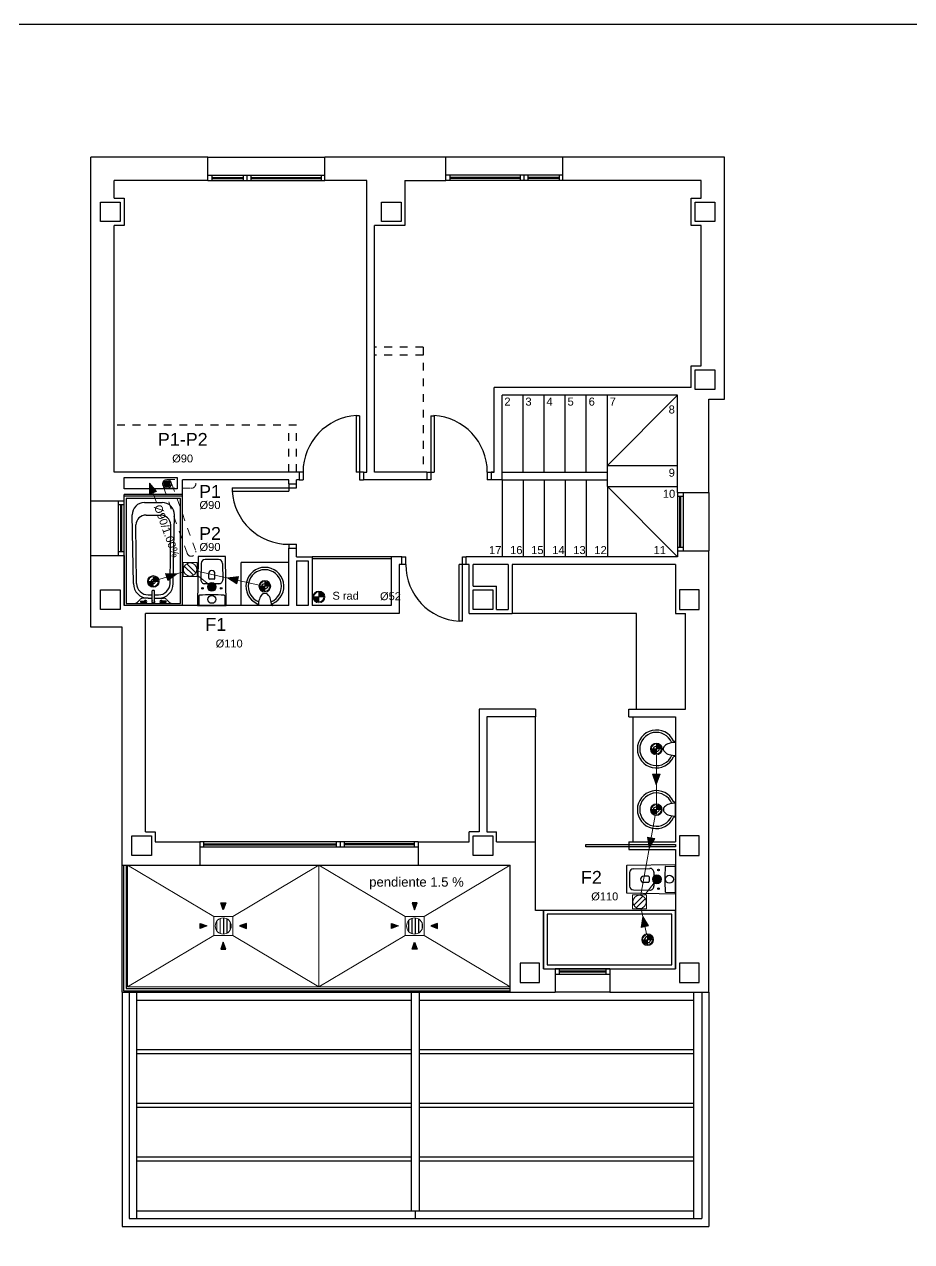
# Model space of a CAD drawing. Header units: millimetres. Extents: x 441156 to 441876, y 4514765 to 4515211.
# Drawn here: x 441305.64 to 441317.02, y 4514954.34 to 4514969.94 of the extents above; entities that cross this region are included whole.
import ezdxf
from ezdxf.enums import TextEntityAlignment as Align

# ---------------------------------------------------------------- set-up
doc = ezdxf.new("R2010")
doc.units = ezdxf.units.MM
for name, pattern in [('CONTINUA', [0]), ('RAYITAS', [0.375, 0.25, -0.125]), ('TRAZO_Y_PUNTO', [1, 0.5, -0.25, 0, -0.25])]:
    doc.linetypes.add(name, pattern=pattern)
doc.layers.add('01_cartela', color=6, linetype='Continuous', plot=False)
for name, color, linetype in [('01_FECALES', 170, 'Continuous'), ('01_mono PRIMERA', 2, 'Continuous'), ('01_proyección', 4, 'RAYITAS'), ('01_puertas', 2, 'Continuous'), ('01_textos', 7, 'Continuous')]:
    doc.layers.add(name, color=color, linetype=linetype)
for name, color, linetype, lineweight in [('INGIN SANEAMIENTO BAJANTE FECALES', 10, 'Continuous', 5), ('INGIN SANEAMIENTO BAJANTE PLUVIALES', 170, 'Continuous', 5), ('INGIN SANEAMIENTO TEXTO ENTERRADO', 7, 'Continuous', 0)]:
    doc.layers.add(name, color=color, linetype=linetype, lineweight=lineweight)
doc.layers.add('INGIN SANEAMIENTO INTERIOR', color=7, linetype='Continuous', lineweight=20, true_color=0x046206)
doc.styles.add('Estilo1', font='swissel.ttf')
doc.styles.add('NIEVES2', font='sanss___.ttf')
doc.linetypes.add('FLE2', pattern='A,1e-05,[1,fle2.shx,S=1,R=0,X=0,Y=0],-1', length=1.00001)
pattern_1 = [(90, (441232.825582, 4514910.086445), (-0.043142653, 9e-18), []), (90, (441232.827277, 4514910.08814), (-0.043142653, 9e-18), []), (90, (441232.82897, 4514910.089834), (-0.043142653, 9e-18), [])]

# ---------------------------------------------------------------- blocks, each defined once
blk = doc.blocks.new('BAJANTE FECALES')
at = {"layer": 'INGIN SANEAMIENTO BAJANTE FECALES', "lineweight": 0}
h = blk.add_hatch(dxfattribs=at)
h.set_pattern_fill('GOST_WOOD', color=256, scale=0.005)
edge = h.paths.add_edge_path(flags=17)
edge.add_arc((57.049, 39.966), 0.0688, 0, 360)
edge = h.paths.add_edge_path()
edge.add_arc((57.049, 39.966), 0.0918, 0, 360)
h = blk.add_hatch(color=256, dxfattribs=at)
h.dxf.hatch_style = 1
edge = h.paths.add_edge_path()
edge.add_arc((57.049, 39.966), 0.0688, 0, 360)
for radius in [0.0918, 0.0688]:
    blk.add_circle((57.049, 39.966), radius, dxfattribs=at)
blk = doc.blocks.new('BOTE_SIFONICO')
at = {"layer": 'INGIN SANEAMIENTO INTERIOR', "ltscale": 0.5}
for p, q in [((-0.062, -0.036), (0.036, 0.062)), ((-0.036, -0.062), (0.062, 0.036))]:
    blk.add_line(p, q, dxfattribs=at)
blk.add_lwpolyline([(-0.075, -0.075), (0.075, -0.075), (0.075, 0.075), (-0.075, 0.075), (-0.075, -0.075)], close=True, dxfattribs=at)
blk.add_circle((0, 0), 0.0712, dxfattribs=at)
blk = doc.blocks.new('SIFON')
at = {"layer": 'INGIN SANEAMIENTO INTERIOR', "linetype": 'Continuous', "lineweight": 0}
h = blk.add_hatch(color=256, dxfattribs=at)
h.dxf.hatch_style = 1
edge = h.paths.add_edge_path()
edge.add_line((1065.928, 523.956), (1065.852, 523.956))
edge.add_arc((1065.928, 523.956), 0.076, 180, 270)
edge.add_line((1065.928, 523.88), (1065.928, 523.956))
edge = h.paths.add_edge_path()
edge.add_line((1065.928, 524.032), (1065.928, 523.956))
edge.add_line((1065.928, 523.956), (1066.004, 523.956))
edge.add_arc((1065.928, 523.956), 0.076, 0, 90)
for points in [[(1065.928, 524.032), (1065.928, 523.88)], [(1065.852, 523.956), (1066.004, 523.956)]]:
    blk.add_lwpolyline(points, dxfattribs=at)
for radius in [0.0891, 0.076]:
    blk.add_circle((1065.928, 523.956), radius, dxfattribs=at)
blk = doc.blocks.new('DLECHA SANEAMIENTO INTERIOR')
at = {"layer": 'INGIN SANEAMIENTO INTERIOR', "lineweight": 0}
h = blk.add_hatch(color=256, dxfattribs=at)
h.dxf.hatch_style = 1
h.paths.add_polyline_path([(1048.429, 522.543), (1048.429, 522.658), (1048.588, 522.6)])
blk.add_lwpolyline([(1048.429, 522.543), (1048.429, 522.658), (1048.588, 522.6), (1048.429, 522.543)], dxfattribs=at)
blk = doc.blocks.new('A$C11D349B9')
at = {"layer": '01_mono PRIMERA', "color": 254}
for p, q in [((1.433, 9.295), (1.433, 13.7)), ((2.933, 13.7, 0), (1.433, 13.7, 0)), ((2.933, 13.4, 0), (2.933, 13.7, 0)), ((2.933, 13.7, 0), (4.433, 13.7, 0)), ((5.983, 13.7, 0), (4.433, 13.7, 0)), ((4.433, 13.4, 0), (4.433, 13.7, 0)), ((5.983, 13.4, 0), (5.983, 13.7, 0)), ((7.483, 13.7, 0), (5.983, 13.7, 0)), ((9.553, 13.7, 0), (7.483, 13.7, 0)), ((7.483, 13.4, 0), (7.483, 13.7, 0)), ((9.553, 10.6), (9.553, 13.7)), ((2.933, 13.47, 0), (4.433, 13.47, 0)), ((2.983, 13.47, 0), (2.983, 13.4, 0)), ((2.983, 13.442, 0), (3.383, 13.442, 0)), ((2.983, 13.428, 0), (3.383, 13.428, 0)), ((3.383, 13.47, 0), (3.383, 13.4, 0)), ((3.433, 13.47, 0), (3.433, 13.4, 0)), ((3.483, 13.47, 0), (3.483, 13.4, 0)), ((3.483, 13.442, 0), (4.383, 13.442, 0)), ((3.483, 13.428, 0), (4.383, 13.428, 0)), ((4.383, 13.47, 0), (4.383, 13.4, 0)), ((7.483, 13.47, 0), (5.983, 13.47, 0)), ((6.033, 13.47, 0), (6.033, 13.4, 0)), ((6.933, 13.442, 0), (6.033, 13.442, 0)), ((6.933, 13.428, 0), (6.033, 13.428, 0)), ((6.933, 13.47, 0), (6.933, 13.4, 0)), ((6.983, 13.47, 0), (6.983, 13.4, 0)), ((7.033, 13.47, 0), (7.033, 13.4, 0)), ((7.433, 13.442, 0), (7.033, 13.442, 0)), ((7.433, 13.428, 0), (7.033, 13.428, 0)), ((7.433, 13.47, 0), (7.433, 13.4, 0)), ((1.733, 13.175), (1.733, 13.4)), ((2.933, 13.4, 0), (1.733, 13.4, 0)), ((2.933, 13.4, 0), (4.433, 13.4, 0)), ((4.968, 13.4, 0), (4.433, 13.4, 0)), ((4.968, 9.665), (4.968, 13.4)), ((5.458, 13.4, 0), (5.983, 13.4, 0)), ((7.483, 13.4, 0), (5.983, 13.4, 0)), ((9.253, 13.4, 0), (7.483, 13.4, 0)), ((9.253, 13.175), (9.253, 13.4)), ((1.733, 9.665), (1.733, 12.825)), ((5.068, 9.665), (5.068, 12.825)), ((9.253, 11.025), (9.253, 12.825)), ((9.128, 10.75), (6.603, 10.75)), ((6.603, 9.665), (6.603, 10.75)), ((8.953, 10.65), (6.703, 10.65)), ((6.703, 9.565), (6.703, 10.65)), ((6.973, 9.665), (6.973, 10.65)), ((7.243, 9.665), (7.243, 10.65)), ((7.513, 9.665), (7.513, 10.65)), ((7.783, 9.665), (7.783, 10.65)), ((8.053, 9.75), (8.053, 10.65)), ((8.053, 9.75), (8.953, 10.65)), ((8.953, 9.405), (8.953, 10.65)), ((9.353, 9.405), (9.353, 10.6)), ((9.353, 10.6, 0), (9.553, 10.6, 0)), ((4.877, 10.388), (4.835, 10.388)), ((4.835, 10.388), (4.835, 9.665)), ((4.877, 10.388), (4.877, 9.565)), ((5.789, 10.388), (5.831, 10.388)), ((5.789, 10.388), (5.789, 9.565)), ((5.831, 10.388), (5.831, 9.665)), ((8.053, 9.75), (8.953, 9.75)), ((8.053, 9.48), (8.053, 9.75)), ((4.102, 9.665), (1.733, 9.665)), ((3.968, 9.565), (2.608, 9.565, 0)), ((2.608, 9.38, 0), (2.608, 9.565, 0)), ((3.968, 9.515), (3.968, 9.565)), ((3.968, 9.515), (3.968, 9.423)), ((3.968, 9.515), (4.068, 9.515)), ((4.102, 9.565), (4.068, 9.565)), ((4.068, 9.515), (4.068, 9.565)), ((4.068, 9.465), (4.068, 9.515)), ((4.152, 9.665), (4.102, 9.665)), ((4.102, 9.665), (4.102, 9.565)), ((4.102, 9.565), (4.152, 9.565)), ((4.152, 9.665), (4.152, 9.565)), ((4.927, 9.665), (4.835, 9.665)), ((4.877, 9.565), (4.927, 9.565)), ((4.927, 9.665), (4.927, 9.565)), ((4.927, 9.665), (4.968, 9.665)), ((5.739, 9.565), (4.927, 9.565)), ((5.739, 9.665), (5.068, 9.665)), ((5.739, 9.665), (5.831, 9.665)), ((5.739, 9.665), (5.739, 9.565)), ((5.789, 9.565), (5.739, 9.565)), ((6.514, 9.665), (6.564, 9.665)), ((6.514, 9.665), (6.514, 9.565)), ((6.564, 9.565), (6.514, 9.565)), ((6.603, 9.665), (6.564, 9.665)), ((6.564, 9.665), (6.603, 9.665)), ((6.564, 9.665), (6.564, 9.565)), ((6.703, 9.565), (6.564, 9.565)), ((6.703, 9.665), (8.053, 9.665)), ((6.703, 9.565), (6.703, 8.58)), ((6.703, 9.565), (8.053, 9.565)), ((6.973, 9.565), (6.973, 8.58)), ((7.243, 9.565), (7.243, 8.58)), ((7.513, 9.565), (7.513, 8.58)), ((7.783, 9.565), (7.783, 8.58)), ((2.608, 9.38, 0), (1.858, 9.38, 0)), ((1.858, 9.295), (1.858, 9.38, 0)), ((2.608, 9.355), (2.608, 9.38, 0)), ((3.244, 9.465), (3.244, 9.423)), ((3.244, 9.465), (4.068, 9.465)), ((3.244, 9.423), (3.968, 9.423)), ((8.053, 9.48), (8.953, 9.48)), ((8.053, 9.48), (8.053, 8.58)), ((8.053, 9.48), (8.953, 8.58)), ((8.953, 9.405), (8.953, 8.655)), ((8.953, 9.405), (9.353, 9.405)), ((9.023, 9.405), (9.023, 8.655)), ((9.353, 9.405), (9.353, 8.655)), ((1.858, 9.295, 0), (1.433, 9.295)), ((1.433, 8.595), (1.433, 9.295)), ((1.788, 8.595), (1.788, 9.295)), ((1.858, 9.245), (1.788, 9.245)), ((1.816, 8.645), (1.816, 9.245)), ((1.83, 8.645), (1.83, 9.245)), ((1.858, 7.955), (1.858, 9.355)), ((2.608, 9.355), (1.858, 9.355)), ((1.858, 8.595), (1.858, 9.295)), ((2.582, 9.329), (1.884, 9.329)), ((1.884, 9.329), (1.884, 7.981)), ((2.118, 9.275), (2.348, 9.275)), ((2.582, 7.981), (2.582, 9.329)), ((2.608, 7.955), (2.608, 9.355)), ((8.953, 9.355), (9.023, 9.355)), ((8.981, 8.705), (8.981, 9.355)), ((8.995, 8.705), (8.995, 9.355)), ((1.977, 8.237), (1.963, 9.116)), ((2.143, 9.115), (2.323, 9.115)), ((2.489, 8.237), (2.503, 9.116)), ((2.019, 8.237), (2.007, 8.989)), ((2.447, 8.237), (2.459, 8.989)), ((3.968, 8.74), (3.968, 8.69)), ((3.968, 8.74), (4.068, 8.74)), ((4.068, 8.69), (4.068, 8.74)), ((1.433, 7.68), (1.433, 8.595)), ((1.433, 8.595), (1.858, 8.595)), ((1.858, 8.645), (1.788, 8.645)), ((1.858, 8.595), (1.858, 7.955)), ((3.968, 7.955), (3.968, 8.69)), ((3.968, 8.69), (4.068, 8.69)), ((4.068, 8.58), (4.068, 8.69)), ((4.068, 8.58), (4.268, 8.58)), ((5.283, 8.58, 0), (4.268, 8.58)), ((4.268, 8.58), (4.268, 7.955)), ((5.419, 8.58), (5.283, 8.58)), ((5.283, 8.58, 0), (5.283, 7.955, 0)), ((5.419, 8.58), (5.469, 8.58)), ((5.419, 8.48), (5.419, 8.58)), ((5.469, 8.48), (5.469, 8.58)), ((6.194, 7.756), (6.194, 8.58)), ((6.194, 8.58), (6.244, 8.58)), ((8.953, 8.58), (6.244, 8.58)), ((6.244, 8.48), (6.244, 8.58)), ((8.953, 8.705), (9.023, 8.705)), ((8.953, 8.655), (9.353, 8.655)), ((8.953, 8.655), (8.953, 8.58)), ((9.353, 3), (9.353, 8.655)), ((2.847, 8.495, 0), (2.843, 8.285, 0)), ((3.069, 8.545, 0), (2.897, 8.545, 0)), ((3.119, 8.495, 0), (3.123, 8.285, 0)), ((3.968, 8.505), (3.358, 8.505, 0)), ((3.358, 7.955, 0), (3.358, 8.505, 0)), ((4.068, 8.53), (4.068, 7.955)), ((4.068, 8.53), (4.068, 7.955)), ((4.068, 8.53), (4.218, 8.53)), ((4.218, 8.53), (4.218, 7.955)), ((5.283, 8.555, 0), (4.268, 8.555)), ((5.419, 8.48), (5.383, 8.48)), ((5.383, 8.48, 0), (5.383, 7.855, 0)), ((5.469, 8.48), (5.419, 8.48)), ((6.244, 8.48), (6.153, 8.48)), ((6.153, 7.756), (6.153, 8.48)), ((6.283, 8.48), (6.244, 8.48)), ((6.283, 8.48), (6.244, 8.48)), ((6.283, 7.855), (6.283, 8.48)), ((6.333, 8.205), (6.333, 8.48)), ((6.783, 8.48), (6.333, 8.48)), ((6.783, 8.48), (6.783, 7.905)), ((8.928, 8.48), (6.833, 8.48)), ((6.833, 8.48), (6.833, 7.855)), ((2.943, 8.305, 0), (2.943, 8.365, 0)), ((3.013, 8.295, 0), (2.953, 8.295, 0)), ((3.023, 8.305, 0), (3.023, 8.365, 0)), ((2.22, 8.005), (2.22, 8.142)), ((2.246, 8.142), (2.246, 8.005)), ((3.073, 8.235, 0), (2.893, 8.235, 0)), ((3.648, 8.111, 0), (3.678, 8.112, 0)), ((6.333, 8.205), (6.633, 8.205)), ((6.633, 7.905), (6.633, 8.205)), ((3.968, 7.955, 0), (1.858, 7.955, 0)), ((2.608, 7.955), (1.858, 7.955)), ((1.884, 7.981), (2.582, 7.981)), ((2.066, 8.035), (2.027, 7.995)), ((2.067, 8.012), (2.133, 8.012)), ((2.067, 8.012), (2.067, 7.997)), ((2.067, 7.997), (2.133, 7.997)), ((2.167, 8.05), (2.102, 8.05)), ((2.167, 8.092), (2.22, 8.092)), ((2.167, 8.05), (2.22, 8.05)), ((2.246, 8.092), (2.299, 8.092)), ((2.246, 8.05), (2.299, 8.05)), ((2.299, 8.05), (2.364, 8.05)), ((2.399, 8.012), (2.333, 8.012)), ((2.333, 7.997), (2.399, 7.997)), ((2.399, 7.997), (2.399, 8.012)), ((2.4, 8.035), (2.439, 7.995)), ((2.817, 8.082, 0), (2.815, 7.955, 0)), ((3.149, 8.082, 0), (3.151, 7.955, 0)), ((3.566, 7.957, 0), (3.567, 7.972, 0)), ((3.757, 7.955, 0), (3.569, 7.955, 0)), ((3.76, 7.957, 0), (3.759, 7.972, 0)), ((4.218, 7.955), (4.068, 7.955)), ((5.283, 7.955), (4.268, 7.955)), ((2.133, 5.055), (2.133, 7.855)), ((5.383, 7.855, 0), (2.133, 7.855, 0)), ((6.283, 7.855), (6.833, 7.855)), ((6.633, 7.905), (6.783, 7.905)), ((8.428, 7.855), (6.833, 7.855)), ((8.428, 6.63), (8.428, 7.855)), ((8.928, 7.855, 0), (9.053, 7.855, 0)), ((9.053, 6.63), (9.053, 7.855)), ((1.833, 7.68), (1.433, 7.68)), ((1.833, 4.63), (1.833, 7.68)), ((6.194, 7.756), (6.153, 7.756)), ((6.408, 6.63), (6.408, 5.055)), ((7.133, 6.63, 0), (6.408, 6.63)), ((7.133, 6.63, 0), (7.133, 6.53, 0)), ((8.328, 6.63, 0), (9.053, 6.63, 0)), ((8.328, 6.53, 0), (8.328, 6.63, 0)), ((6.508, 6.53), (6.508, 5.055)), ((7.133, 6.53, 0), (6.508, 6.53, 0)), ((7.133, 6.53, 0), (6.508, 6.53, 0)), ((7.133, 4.93, 0), (7.133, 6.53, 0)), ((8.328, 6.53, 0), (8.928, 6.53, 0)), ((8.378, 6.53, 0), (8.378, 4.93, 0)), ((8.928, 6.53, 0), (8.928, 4.93, 0)), ((8.771, 6.103, 0), (8.771, 6.134, 0)), ((8.926, 6.215, 0), (8.911, 6.214, 0)), ((8.928, 6.212, 0), (8.928, 6.024, 0)), ((8.926, 6.022, 0), (8.911, 6.023, 0)), ((8.771, 5.356, 0), (8.771, 5.326, 0)), ((8.926, 5.438, 0), (8.911, 5.437, 0)), ((8.928, 5.247, 0), (8.928, 5.435, 0)), ((8.926, 5.244, 0), (8.911, 5.245, 0)), ((6.408, 5.055), (6.283, 5.055)), ((6.283, 4.93, 0), (6.283, 5.055, 0)), ((6.358, 5.055), (6.358, 5.055)), ((6.508, 5.055), (6.633, 5.055)), ((6.558, 5.055), (6.558, 5.055)), ((6.633, 4.93, 0), (6.633, 5.055, 0)), ((2.258, 4.93), (2.828, 4.93, 0)), ((2.828, 4.93), (2.828, 4.63)), ((5.628, 4.93, 0), (2.828, 4.93)), ((5.628, 4.86, 0), (2.828, 4.86)), ((2.878, 4.93), (2.878, 4.86)), ((2.878, 4.902, 0), (4.578, 4.902, 0)), ((2.878, 4.888, 0), (4.578, 4.888, 0)), ((4.578, 4.93, 0), (4.578, 4.86, 0)), ((4.628, 4.93, 0), (4.628, 4.86, 0)), ((4.678, 4.93, 0), (4.678, 4.86, 0)), ((5.578, 4.902, 0), (4.678, 4.902, 0)), ((5.578, 4.888, 0), (4.678, 4.888, 0)), ((5.578, 4.93, 0), (5.578, 4.86, 0)), ((5.628, 4.93, 0), (6.283, 4.93, 0)), ((5.628, 4.93, 0), (5.628, 4.63, 0)), ((6.633, 4.93, 0), (7.133, 4.93, 0)), ((7.133, 4.05, 0), (7.133, 4.93, 0)), ((8.328, 4.93, 0), (8.928, 4.93)), ((8.328, 4.93, 0), (8.328, 4.894, 0)), ((8.328, 4.894, 0), (8.328, 4.866, 0)), ((8.328, 4.866, 0), (8.328, 4.83, 0)), ((8.328, 4.83, 0), (8.928, 4.83)), ((8.928, 4.83, 0), (8.928, 3.3, 0)), ((1.833, 4.63), (2.828, 4.63)), ((1.833, 3), (1.833, 4.63)), ((1.853, 4.63), (1.853, 3.02)), ((1.883, 4.63), (1.883, 3.05)), ((2.828, 4.63), (5.628, 4.63, 0)), ((5.628, 4.63), (6.808, 4.63)), ((6.808, 3), (6.808, 4.63)), ((8.338, 4.534, 0), (8.338, 4.362, 0)), ((8.387, 4.584, 0), (8.597, 4.588, 0)), ((8.648, 4.538, 0), (8.648, 4.358, 0)), ((8.801, 4.614, 0), (8.928, 4.616, 0)), ((8.578, 4.488, 0), (8.518, 4.488, 0)), ((8.578, 4.408, 0), (8.518, 4.408, 0)), ((8.588, 4.478, 0), (8.588, 4.418, 0)), ((8.387, 4.312, 0), (8.597, 4.308, 0)), ((8.801, 4.282, 0), (8.928, 4.28, 0)), ((7.233, 3.3), (7.383, 3.3)), ((8.083, 3.3, 0), (7.383, 3.3, 0)), ((7.383, 3.3, 0), (7.383, 3, 0)), ((7.433, 3.3, 0), (7.433, 3.23, 0)), ((8.033, 3.3, 0), (8.033, 3.23, 0)), ((8.083, 3.3), (8.928, 3.3)), ((8.083, 3.3, 0), (8.083, 3, 0)), ((8.083, 3.23, 0), (7.383, 3.23, 0)), ((8.033, 3.272, 0), (7.433, 3.272, 0)), ((8.033, 3.258, 0), (7.433, 3.258, 0)), ((1.833, 3), (6.808, 3)), ((1.833, 3), (1.833, 0)), ((1.853, 3.02), (6.808, 3.02)), ((1.883, 3.05), (6.808, 3.05)), ((1.923, 3), (1.923, 0.1)), ((2.023, 0.1), (2.023, 3)), ((5.543, 0.2, 0), (5.543, 3, 0)), ((5.643, 0.2, 0), (5.643, 3, 0)), ((6.808, 3), (7.383, 3)), ((8.083, 3, 0), (7.383, 3, 0)), ((8.083, 3), (9.353, 3, 0)), ((9.163, 0.1, 0), (9.163, 3, 0)), ((9.263, 3, 0), (9.263, 0.1, 0)), ((9.353, 3, 0), (9.353, 0, 0)), ((2.023, 2.9, 0), (5.543, 2.9, 0)), ((5.643, 2.9, 0), (9.163, 2.9, 0)), ((5.543, 2.262, 0), (2.023, 2.262, 0)), ((5.543, 2.212, 0), (2.023, 2.212, 0)), ((9.163, 2.262, 0), (5.643, 2.262, 0)), ((9.163, 2.212, 0), (5.643, 2.212, 0)), ((5.543, 1.575, 0), (2.023, 1.575, 0)), ((9.163, 1.575, 0), (5.643, 1.575, 0)), ((5.543, 1.525, 0), (2.023, 1.525, 0)), ((9.163, 1.525, 0), (5.643, 1.525, 0)), ((5.543, 0.887, 0), (2.023, 0.887, 0)), ((5.543, 0.837, 0), (2.023, 0.837, 0)), ((9.163, 0.887, 0), (5.643, 0.887, 0)), ((9.163, 0.837, 0), (5.643, 0.837, 0)), ((2.023, 0.2, 0), (9.163, 0.2, 0)), ((5.593, 0.1, 0), (5.593, 0.2, 0)), ((5.593, 0.1, 0), (5.593, 0.2, 0)), ((1.923, 0.1, 0), (9.263, 0.1, 0)), ((1.833, 0, 0), (9.353, 0, 0))]:
    blk.add_line(p, q, dxfattribs=at)
for points in [[(5.458, 13.4), (5.458, 12.825)], [(1.733, 13.175), (1.858, 13.175), (1.858, 12.825)], [(9.253, 12.825), (9.128, 12.825), (9.128, 13.175)], [(9.128, 13.175), (9.253, 13.175)], [(1.858, 12.825), (1.733, 12.825)], [(5.458, 12.825), (5.068, 12.825)], [(9.128, 10.75), (9.128, 11.025)], [(9.128, 11.025), (9.253, 11.025)], [(8.928, 8.48), (8.928, 7.855)], [(2.133, 5.055), (2.258, 5.055), (2.258, 4.93)], [(7.233, 3.3), (7.233, 4.05), (7.133, 4.05)]]:
    blk.add_lwpolyline(points, dxfattribs=at)
for points in [[(1.808, 12.875), (1.558, 12.875), (1.558, 13.125), (1.808, 13.125), (1.808, 12.875)], [(5.408, 12.875), (5.158, 12.875), (5.158, 13.125), (5.408, 13.125), (5.408, 12.875)], [(9.178, 13.125), (9.428, 13.125), (9.428, 12.875), (9.178, 12.875), (9.178, 13.125)], [(9.178, 10.975), (9.428, 10.975), (9.428, 10.725), (9.178, 10.725), (9.178, 10.975)], [(2.538, 9.45), (1.858, 9.45), (1.858, 9.595), (2.538, 9.595)], [(1.808, 7.905), (1.558, 7.905), (1.558, 8.155), (1.808, 8.155), (1.808, 7.905)], [(6.583, 7.905), (6.333, 7.905), (6.333, 8.155), (6.583, 8.155), (6.583, 7.905)], [(8.978, 7.905), (9.228, 7.905), (9.228, 8.155), (8.978, 8.155), (8.978, 7.905)], [(2.208, 4.755), (1.958, 4.755), (1.958, 5.005), (2.208, 5.005), (2.208, 4.755)], [(6.583, 4.755), (6.333, 4.755), (6.333, 5.005), (6.583, 5.005), (6.583, 4.755)], [(8.978, 4.755), (9.228, 4.755), (9.228, 5.005), (8.978, 5.005), (8.978, 4.755)], [(8.928, 4.05), (7.233, 4.05), (7.233, 3.3), (8.928, 3.3)], [(8.878, 4), (7.283, 4), (7.283, 3.35), (8.878, 3.35)], [(6.933, 3.125), (7.183, 3.125), (7.183, 3.375), (6.933, 3.375), (6.933, 3.125)], [(8.978, 3.125), (9.228, 3.125), (9.228, 3.375), (8.978, 3.375), (8.978, 3.125)]]:
    blk.add_lwpolyline(points, close=True, dxfattribs=at)
at = {"layer": '01_mono PRIMERA', "color": 254, "elevation": 0, "flags": 128}
for points in [[(3.164, 7.955, 0.414214), (3.168, 7.959), (3.168, 7.96), (3.158, 8.58, 0.436396), (3.154, 8.585), (2.812, 8.585, 0.436396), (2.808, 8.58), (2.798, 7.96), (2.798, 7.959, 0.414214), (2.802, 7.955)], [(8.928, 4.629, 0.414214), (8.924, 4.633), (8.923, 4.633), (8.302, 4.623, 0.436396), (8.298, 4.619), (8.298, 4.277, 0.436396), (8.302, 4.273), (8.923, 4.263), (8.924, 4.263, 0.414214), (8.928, 4.267)]]:
    blk.add_lwpolyline(points, format="xyb", close=True, dxfattribs=at)
at = {"layer": '01_mono PRIMERA', "color": 254, "elevation": 0}
blk.add_lwpolyline([(7.778, 4.894), (8.928, 4.894), (8.928, 4.866), (7.778, 4.866)], close=True, dxfattribs=at)
at = {"layer": '01_mono PRIMERA', "color": 254}
for centre, radius in [((2.233, 8.265), 0.0275), ((2.863, 8.175, 0), 0.01), ((3.103, 8.175, 0), 0.01), ((3.663, 8.202, 0), 0.036), ((2.983, 8.035, 0), 0.051), ((8.68, 6.118, 0), 0.036), ((8.68, 5.341, 0), 0.036), ((8.708, 4.568, 0), 0.01), ((8.848, 4.448, 0), 0.051), ((8.708, 4.328, 0), 0.01)]:
    blk.add_circle(centre, radius, dxfattribs=at)
for centre, radius, start, end in [((4.877, 9.665), 0.725, 93.2758, 180), ((5.789, 9.665), 0.725, 0, 86.7242), ((3.968, 9.465), 0.725, 183.2758, 270), ((2.117, 9.121), 0.154, 89.317, 181.6763), ((2.349, 9.121), 0.154, 358.3237, 90.683), ((2.139, 8.982), 0.132, 88.598, 177.0747), ((2.327, 8.982), 0.132, 2.9253, 91.402), ((2.897, 8.495, 0), 0.05, 90, 179.076), ((3.069, 8.495, 0), 0.05, 0.924, 90), ((3.663, 8.202, 0), 0.243, 294.8749, 245.1251), ((6.194, 8.48), 0.725, 180, 266.7242), ((2.893, 8.285, 0), 0.05, 179.076, 270), ((2.983, 8.365, 0), 0.04, 0, 180), ((2.953, 8.305, 0), 0.01, 180, 270), ((3.013, 8.305, 0), 0.01, 270, 0), ((3.073, 8.285, 0), 0.05, 270, 0.924), ((3.663, 8.202, 0), 0.213, 292.0656, 248.0564), ((2.167, 8.24), 0.19, 180.9132, 270), ((2.167, 8.24), 0.148, 180.8545, 270), ((2.299, 8.24), 0.148, 270, 359.079), ((2.299, 8.24), 0.19, 270, 359.0249), ((3.663, 8.064, 0), 0.0498, 107.9532, 134.3044), ((3.663, 8.064, 0), 0.0498, 45.6956, 72.5904), ((1.991, 8.031), 0.05, 270, 314.9968), ((2.102, 8), 0.05, 90, 135), ((2.133, 8.005), 0.017, 206.179, 153.821), ((2.133, 8.005), 0.0075, 270, 90), ((2.233, 8.005), 0.019, 133.1736, 46.8264), ((2.233, 8.005), 0.013, 180, 0), ((2.333, 8.005), 0.017, 26.179, 333.821), ((2.333, 8.005), 0.0075, 90, 270), ((2.364, 8), 0.05, 45.1537, 90), ((2.475, 8.031), 0.05, 224.9908, 270), ((2.824, 8.081, 0), 0.007, 93.0641, 179.076), ((2.983, 5.11, 0), 2.982, 86.9359, 93.0641), ((3.142, 8.081, 0), 0.007, 0.924, 86.9359), ((3.554, 7.971, 0), 0.0128, 3.786, 59.4709), ((3.569, 7.957, 0), 0.0027, 186.6841, 270), ((3.859, 7.958, 0), 0.279, 163.1835, 180.617), ((3.729, 7.997, 0), 0.143, 134.3044, 163.1835), ((3.598, 7.997, 0), 0.143, 16.8165, 45.6956), ((3.468, 7.958, 0), 0.279, 359.383, 16.8165), ((3.757, 7.957, 0), 0.0027, 270, 353.3159), ((3.772, 7.971, 0), 0.0128, 120.5291, 176.214), ((8.68, 6.118, 0), 0.243, 24.8749, 335.1251), ((8.68, 6.118, 0), 0.213, 22.0656, 338.0564), ((8.819, 6.119, 0), 0.0498, 135.6956, 162.5904), ((8.819, 6.119, 0), 0.0498, 197.9532, 224.3044), ((8.886, 6.053, 0), 0.143, 106.8165, 135.6956), ((8.886, 6.184, 0), 0.143, 224.3044, 253.1835), ((8.925, 5.923, 0), 0.279, 89.383, 106.8165), ((8.912, 6.227, 0), 0.0128, 210.5291, 266.214), ((8.925, 6.212, 0), 0.0027, 0, 83.3159), ((8.925, 6.314, 0), 0.279, 253.1835, 270.617), ((8.912, 6.01, 0), 0.0128, 93.786, 149.4709), ((8.925, 6.024, 0), 0.0027, 276.6841, 0), ((8.68, 5.341, 0), 0.243, 24.8749, 335.1251), ((8.68, 5.341, 0), 0.213, 21.9436, 337.9344), ((8.819, 5.341, 0), 0.0498, 135.6956, 162.0468), ((8.819, 5.341, 0), 0.0498, 197.4096, 224.3044), ((8.886, 5.275, 0), 0.143, 106.8165, 135.6956), ((8.886, 5.406, 0), 0.143, 224.3044, 253.1835), ((8.925, 5.145, 0), 0.279, 89.383, 106.8165), ((8.912, 5.45, 0), 0.0128, 210.5291, 266.214), ((8.925, 5.435, 0), 0.0027, 0, 83.3159), ((8.925, 5.536, 0), 0.279, 253.1835, 270.617), ((8.912, 5.232, 0), 0.0128, 93.786, 149.4709), ((8.925, 5.247, 0), 0.0027, 276.6841, 0), ((8.388, 4.534, 0), 0.05, 90.924, 180), ((8.598, 4.538, 0), 0.05, 0, 90.924), ((11.772, 4.448, 0), 2.982, 176.9359, 183.0641), ((8.801, 4.607, 0), 0.007, 90.924, 176.9359), ((8.518, 4.448, 0), 0.04, 90, 270), ((8.578, 4.478, 0), 0.01, 0, 90), ((8.578, 4.418, 0), 0.01, 270, 0), ((8.388, 4.362, 0), 0.05, 180, 269.076), ((8.598, 4.358, 0), 0.05, 269.076, 0), ((8.801, 4.289, 0), 0.007, 183.0641, 269.076), ((8.568, 3.675), 0.04, 0.0137, 180.0137), ((8.568, 3.675), 0.04, 180.0137, 0.0137)]:
    blk.add_arc(centre, radius, start, end, dxfattribs=at)
at = {"layer": '01_mono PRIMERA', "color": 254, "extrusion": (0, 0, -1)}
blk.add_ellipse((2.233, 8.142), major_axis=(-0.013, 0), ratio=0.955769, start_param=0, end_param=3.141593, dxfattribs=at)
at = {"layer": '01_proyección', "color": 120, "ltscale": 0.25}
for p, q in [((5.693, 11.265, 0), (5.068, 11.265, 0)), ((5.693, 11.265, 0), (5.693, 9.665, 0)), ((5.693, 11.165, 0), (5.068, 11.165, 0)), ((4.068, 10.265), (1.733, 10.265)), ((3.968, 9.665, 0), (3.968, 10.265, 0)), ((4.068, 9.665, 0), (4.068, 10.265, 0))]:
    blk.add_line(p, q, dxfattribs=at)
at = {"layer": '01_mono PRIMERA', "color": 254, "style": 'NIEVES2'}
for s, height, p in [('2', 0.103, (6.772, 10.517)), ('3', 0.103, (7.042, 10.517)), ('4', 0.103, (7.312, 10.517)), ('5', 0.103, (7.582, 10.517)), ('6', 0.103, (7.852, 10.517)), ('7', 0.103, (8.122, 10.517)), ('8', 0.103, (8.878, 10.416)), ('9', 0.103, (8.878, 9.606)), ('10', 0.1026, (8.843, 9.336)), ('17', 0.1026, (6.615, 8.615)), ('16', 0.1026, (6.885, 8.615)), ('15', 0.1026, (7.155, 8.615)), ('14', 0.1026, (7.425, 8.615)), ('13', 0.1026, (7.695, 8.615)), ('12', 0.1026, (7.965, 8.615)), ('11', 0.1026, (8.724, 8.615))]:
    blk.add_text(s, height=height, dxfattribs=at).set_placement(p, align=Align.CENTER)
blk = doc.blocks.new('B PLUVIALES')
at = {"layer": 'INGIN SANEAMIENTO BAJANTE PLUVIALES', "lineweight": 0}
h = blk.add_hatch(color=256, dxfattribs=at)
h.dxf.hatch_style = 1
edge = h.paths.add_edge_path()
edge.add_arc((57.049, 40.386), 0.0688, 0, 360)
for radius in [0.0918, 0.0688]:
    blk.add_circle((57.049, 40.386), radius, dxfattribs=at)

msp = doc.modelspace()

# ---------------------------------------------------------------- hatches: boundary and pattern name
at = {"layer": '01_puertas', "ltscale": 0.5}
h = msp.add_hatch(color=256, dxfattribs=at)
h.dxf.hatch_style = 1
h.paths.add_polyline_path([(441308.16161514, 4514958.67944638), (441308.22519613, 4514958.67944638), (441308.19340564, 4514958.59196822)])
h = msp.add_hatch(color=256, dxfattribs=at)
h.dxf.hatch_style = 1
h.paths.add_polyline_path([(441310.67767149, 4514958.67944638), (441310.61409051, 4514958.67944638), (441310.645881, 4514958.59196822)])
h = msp.add_hatch(color=256, dxfattribs=at)
h.dxf.hatch_style = 1
h.paths.add_polyline_path([(441307.89775552, 4514958.35200576), (441307.89775552, 4514958.41558675), (441307.98523367, 4514958.38379625)])
h = msp.add_hatch(color=256, dxfattribs=at)
h.dxf.hatch_style = 1
h.paths.add_polyline_path([(441308.49122541, 4514958.35279423), (441308.49122541, 4514958.41637522), (441308.40374725, 4514958.38458472)])
h = msp.add_hatch(color=256, dxfattribs=at)
h.dxf.hatch_style = 1
h.paths.add_polyline_path([(441310.34806123, 4514958.35279423), (441310.34806123, 4514958.41637522), (441310.43553939, 4514958.38458472)])
h = msp.add_hatch(color=256, dxfattribs=at)
h.dxf.hatch_style = 1
h.paths.add_polyline_path([(441310.94153112, 4514958.35200576), (441310.94153112, 4514958.41558675), (441310.85405296, 4514958.38379625)])
h = msp.add_hatch(color=256, dxfattribs=at)
h.dxf.hatch_style = 1
h.paths.add_polyline_path([(441308.16161514, 4514958.08814613), (441308.22519613, 4514958.08814613), (441308.19340564, 4514958.17562429)])
h = msp.add_hatch(color=256, dxfattribs=at)
h.dxf.hatch_style = 1
h.paths.add_polyline_path([(441310.67767149, 4514958.08814613), (441310.61409051, 4514958.08814613), (441310.645881, 4514958.17562429)])
at = {"layer": 'INGIN SANEAMIENTO BAJANTE PLUVIALES', "lineweight": 0}
h = msp.add_hatch(dxfattribs=at)
h.set_pattern_fill('JIS_RC_18', color=256, scale=0.002397, angle=45)
h.set_pattern_definition(pattern_1)
edge = h.paths.add_edge_path()
edge.add_arc((441308.19340564, 4514958.38379625), 0.10331887, 0, 360)
h = msp.add_hatch(dxfattribs=at)
h.set_pattern_fill('JIS_RC_18', color=256, scale=0.002397, angle=45)
h.set_pattern_definition(pattern_1)
edge = h.paths.add_edge_path()
edge.add_arc((441310.645881, 4514958.38379625), 0.10331887, 0, 360)
at = {"layer": 'INGIN SANEAMIENTO TEXTO ENTERRADO'}
h = msp.add_hatch(color=256, dxfattribs=at)
h.dxf.hatch_style = 1
h.paths.add_polyline_path([(441307.24767978, 4514963.91649556), (441307.33971041, 4514963.94946306), (441307.24833662, 4514964.05960002)])

# ---------------------------------------------------------------- linework, layer by layer
at = {"layer": '01_cartela', "color": 3}
msp.add_lwpolyline([(441294.27109342, 4514969.93626665), (441294.27109342, 4514948.40124264), (441324.90908148, 4514948.40124264), (441324.90908148, 4514969.93626665)], close=True, dxfattribs=at)
at = {"layer": '01_puertas', "ltscale": 0.5}
for points in [[(441308.16161514, 4514958.67944638), (441308.22519613, 4514958.67944638), (441308.19340564, 4514958.59196822), (441308.16161514, 4514958.67944638)], [(441310.67767149, 4514958.67944638), (441310.61409051, 4514958.67944638), (441310.645881, 4514958.59196822), (441310.67767149, 4514958.67944638)], [(441307.89775552, 4514958.35200576), (441307.89775552, 4514958.41558675), (441307.98523367, 4514958.38379625), (441307.89775552, 4514958.35200576)], [(441308.49122541, 4514958.35279423), (441308.49122541, 4514958.41637522), (441308.40374725, 4514958.38458472), (441308.49122541, 4514958.35279423)], [(441310.34806123, 4514958.35279423), (441310.34806123, 4514958.41637522), (441310.43553939, 4514958.38458472), (441310.34806123, 4514958.35279423)], [(441310.94153112, 4514958.35200576), (441310.94153112, 4514958.41558675), (441310.85405296, 4514958.38379625), (441310.94153112, 4514958.35200576)], [(441308.16161514, 4514958.08814613), (441308.22519613, 4514958.08814613), (441308.19340564, 4514958.17562429), (441308.16161514, 4514958.08814613)], [(441310.67767149, 4514958.08814613), (441310.61409051, 4514958.08814613), (441310.645881, 4514958.17562429), (441310.67767149, 4514958.08814613)]]:
    msp.add_lwpolyline(points, dxfattribs=at)
at = {"layer": 'INGIN SANEAMIENTO BAJANTE PLUVIALES', "linetype": 'TRAZO_Y_PUNTO', "lineweight": 0, "ltscale": 0.1}
for p, q in [((441307.73020926, 4514963.15921496, -0.00003071), (441307.41834869, 4514964.02979127, -0.00003071)), ((441307.47219788, 4514964.10628129, -0.00003071), (441307.78405845, 4514964.10628129, -0.00003071)), ((441307.47219788, 4514963.99188129, -0.00003071), (441307.78405845, 4514963.99188129, -0.00003071)), ((441307.83790763, 4514963.19779501, -0.00003071), (441307.52604706, 4514964.06837132, -0.00003071))]:
    msp.add_line(p, q, dxfattribs=at)
at = {"layer": 'INGIN SANEAMIENTO BAJANTE PLUVIALES', "lineweight": 0}
for p, q in [((441306.96715567, 4514959.1637869, 0.0000052), (441308.07074043, 4514958.50646147)), ((441308.31607085, 4514958.50646147), (441309.41964912, 4514959.16379347, 0.0000052)), ((441310.52321579, 4514958.50646147), (441309.41963752, 4514959.16379347, 0.0000052)), ((441309.41964912, 4514957.60379971, 0.0000052), (441309.41964912, 4514959.16379347, 0.0000052)), ((441311.87213097, 4514959.1637869, 0.0000052), (441310.76854621, 4514958.50646147)), ((441308.07074043, 4514958.26113104), (441306.96715567, 4514957.60379314, 0.0000052)), ((441308.31607085, 4514958.26113104), (441309.41964912, 4514957.60379971, 0.0000052)), ((441310.52321579, 4514958.26113104), (441309.41963752, 4514957.60379971, 0.0000052)), ((441310.76854621, 4514958.26113104), (441311.87213097, 4514957.60379314, 0.0000052))]:
    msp.add_line(p, q, dxfattribs=at)
at = {"layer": 'INGIN SANEAMIENTO BAJANTE PLUVIALES', "lineweight": 0, "elevation": 0.0000052}
msp.add_lwpolyline([(441306.96715567, 4514959.1637869), (441306.96715567, 4514957.60379314), (441311.87215553, 4514957.60379937), (441311.87215553, 4514959.16379314), (441306.96715567, 4514959.1637869)], dxfattribs=at)
for points in [[(441308.07074043, 4514958.26113104), (441308.07074043, 4514958.50646147), (441308.31607085, 4514958.50646147), (441308.31607085, 4514958.26113104)], [(441310.76854621, 4514958.26113104), (441310.76854621, 4514958.50646147), (441310.52321579, 4514958.50646147), (441310.52321579, 4514958.26113104)]]:
    msp.add_lwpolyline(points, close=True, dxfattribs=at)
at = {"layer": 'INGIN SANEAMIENTO BAJANTE PLUVIALES', "lineweight": 0}
for centre in [(441308.19340564, 4514958.38379625), (441310.645881, 4514958.38379625)]:
    msp.add_circle(centre, 0.10331887, dxfattribs=at)
at = {"layer": 'INGIN SANEAMIENTO BAJANTE PLUVIALES', "linetype": 'TRAZO_Y_PUNTO', "lineweight": 0, "ltscale": 0.1}
for centre, start, end in [((441307.78405845, 4514964.04908129, -0.00003071), 270, 90), ((441307.78405845, 4514963.17850498, -0.00003071), 199.708698637, 19.708698657)]:
    msp.add_arc(centre, 0.0572, start, end, dxfattribs=at)
at = {"layer": 'INGIN SANEAMIENTO INTERIOR'}
for p, q in [((441307.36886197, 4514962.82198885, 0.00000502), (441307.67883829, 4514962.92226069, 0.00000426)), ((441307.85883829, 4514962.93117485, 0.00000842), (441308.65362029, 4514962.75279713, 0.00004708)), ((441307.85883829, 4514962.87939768, 0.00000404), (441308.00251457, 4514962.76449432, 0.00000404)), ((441313.74465586, 4514959.9503521, 0.00000926), (441313.74465586, 4514960.57722793, 0.00000926)), ((441313.54594584, 4514958.78256963, 0.00000903), (441313.73116839, 4514959.80083945, 0.00000924)), ((441313.59877846, 4514958.78256963, 0.00000902), (441313.71731267, 4514958.93672471, 0.00000902)), ((441313.61679084, 4514958.28250898, 0.00000922), (441313.54871703, 4514958.60256963, 0.00000906))]:
    msp.add_line(p, q, dxfattribs=at)
at = {"layer": 'INGIN SANEAMIENTO TEXTO ENTERRADO'}
msp.add_line((441307.24833662, 4514964.05960002, -0.00003071), (441307.33818145, 4514963.80879314, -0.00003071), dxfattribs=at)
at = {"layer": 'INGIN SANEAMIENTO TEXTO ENTERRADO', "elevation": -0.00003071}
msp.add_lwpolyline([(441307.24767978, 4514963.91649556), (441307.33971041, 4514963.94946306), (441307.24833662, 4514964.05960002), (441307.24767978, 4514963.91649556)], dxfattribs=at)

# ---------------------------------------------------------------- block references
at = {"layer": '01_FECALES', "color": 120, "xscale": -1.20000000001267, "yscale": 1.20000000001267, "zscale": 1.20000000001267}
for p, rotation in [((441307.76883829, 4514962.95137409, 0.00000404), 180), ((441313.5295749, 4514958.69256963, 0.00000902), 269.9999999999851)]:
    msp.add_blockref('BOTE_SIFONICO', p, dxfattribs=dict(at, rotation=rotation))
at = {"layer": '01_mono PRIMERA', "color": 254, "linetype": 'CONTINUA'}
msp.add_blockref('A$C11D349B9', (441305.06417324, 4514954.5340667, -0.00003071), dxfattribs=at)
at = {"layer": 'INGIN SANEAMIENTO BAJANTE FECALES', "color": 2, "xscale": -0.6229536188298805, "yscale": 0.6229536188298805, "zscale": 0.6229536188298805}
for p, rotation in [((441272.50832549, 4514987.62590199, 0.00000404), 180), ((441288.85504701, 4514923.44320848, 0.00000902), 270)]:
    msp.add_blockref('BAJANTE FECALES', p, dxfattribs=dict(at, rotation=rotation))
at = {"layer": 'INGIN SANEAMIENTO BAJANTE PLUVIALES', "xscale": 0.6229536188298805, "yscale": 0.6229536188298805, "zscale": 0.6229536188298805, "rotation": 90}
msp.add_blockref('B PLUVIALES', (441332.63094797, 4514928.51025111, -0.00003071), dxfattribs=at)
at = {"layer": 'INGIN SANEAMIENTO INTERIOR'}
for p, xscale, yscale, zscale, rotation in [((440599.9328455, 4514269.50116697, 0.00000446), 0.8456383966016479, 0.8456383966016479, 0.8456383966016479, 17.92547331100212), ((442270.22927278, 4515199.86518688, 0.00002735), 0.8456383966016476, 0.8456383966016476, 0.8456383966016476, 167.350375714907), ((440871.81366467, 4515846.91950797, 0.00000926), 0.8456383966016477, 0.8456383966016477, 0.8456383966016477, 270.0000000001476), ((441037.54948783, 4515910.88195744, 0.00000916), 0.8456383966016479, 0.8456383966016479, 0.8456383966016479, 259.6906553308008), ((441930.30296714, 4514183.11854883, 0.00000911), 0.8456383966016476, 0.8456383966016476, 0.8456383966016476, 102.0073335282777)]:
    msp.add_blockref('DLECHA SANEAMIENTO INTERIOR', p, dxfattribs=dict(at, xscale=xscale, yscale=yscale, zscale=zscale, rotation=rotation))
at = {"layer": 'INGIN SANEAMIENTO INTERIOR', "linetype": 'FLE2', "xscale": 0.8456383966016479, "yscale": 0.8456383966016479, "zscale": 0.8456383966016479}
for p in [(440405.9074129, 4514519.72112218, 0.0000052), (440407.3374129, 4514519.65862218, 0.00005066), (440408.0303864, 4514519.52278784, 0.0000052), (440412.35491309, 4514517.57492165, 0.00000926), (440412.35491309, 4514516.79731647, 0.00000926), (440412.2427267, 4514515.13112225, 0.00000926)]:
    msp.add_blockref('SIFON', p, dxfattribs=at)

# ---------------------------------------------------------------- texts
at = {"layer": '01_textos', "style": 'NIEVES2'}
msp.add_text('pendiente 1.5 %%%', height=0.12, dxfattribs=at).set_placement((441310.67019208, 4514958.88796783, 0.0000052), align=Align.CENTER)
at = {"layer": 'INGIN SANEAMIENTO BAJANTE FECALES', "color": 10, "style": 'NIEVES2'}
for s, p in [('F1', (441307.9637457, 4514962.16508826, 0.00000457)), ('F2', (441312.77761763, 4514958.92491631, 0.00000878))]:
    msp.add_text(s, height=0.164465438, dxfattribs=at).set_placement(p)
at = {"layer": 'INGIN SANEAMIENTO BAJANTE PLUVIALES', "style": 'NIEVES2'}
msp.add_text('P1-P2', height=0.164465438, dxfattribs=at).set_placement((441307.35525557, 4514964.53611836, -0.00003071))
for s, p in [('P1', (441308.02376612, 4514963.86896797, -0.00003071)), ('P2', (441308.02376612, 4514963.33131698, -0.00003071))]:
    msp.add_text(s, height=0.164465438, dxfattribs=at).set_placement(p, align=Align.CENTER)
at = {"layer": 'INGIN SANEAMIENTO TEXTO ENTERRADO', "style": 'Estilo1'}
for s, insert, char_height, attachment_point, rotation in [('Ø90', (441307.80682783, 4514964.37208124, -0.00003071), 0.10125, 6, 359.979970055), ('Ø90', (441308.02376612, 4514963.77589316, -0.00003071), 0.102375, 5, 0.020029945), ('\\pi-0.086786;Ø90/1.00%', (441307.37908085, 4514963.69462018, -0.00003071), 0.10125, 4, 289.728728503), ('Ø90', (441308.02376612, 4514963.23824217, -0.00003071), 0.102375, 5, 0.020029945), ('S rad', (441309.93117137, 4514962.61454226, 0.0000052), 0.10125, 6, 359.979970055), ('Ø52', (441310.47053752, 4514962.60715146, 0.0000052), 0.10125, 6, 359.979970055), ('Ø110', (441308.4423255, 4514962.00105114, 0.00000457), 0.10125, 6, 359.979970055), ('Ø110', (441313.25619744, 4514958.76087919, 0.00000878), 0.10125, 6, 359.979970055)]:
    msp.add_mtext_dynamic_manual_height_columns(s, width=0.5900810399, gutter_width=12.5, heights=[0], dxfattribs=dict(at, insert=insert, char_height=char_height, attachment_point=attachment_point, rotation=rotation))

doc.saveas('drawing.dxf')
